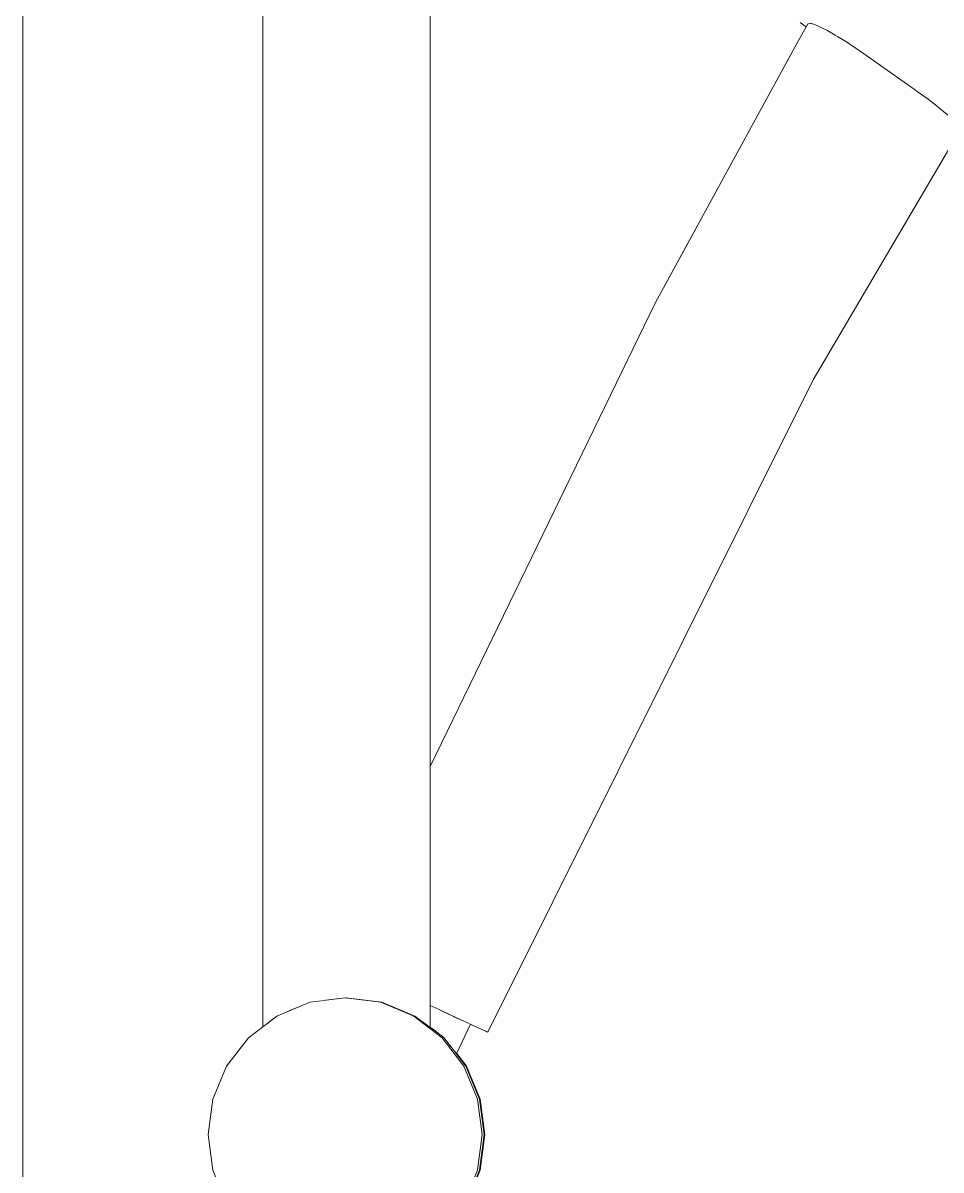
# Model space of a CAD drawing. Header units: metres. Extents: x -0.7 to 10.5, y -2 to 12.8.
# Drawn here: x 6.3752 to 6.4959, y 2.9563 to 3.1071 of the extents above; entities that cross this region are included whole.
import ezdxf

# ---------------------------------------------------------------- set-up
doc = ezdxf.new("R2010")
doc.units = ezdxf.units.M
doc.header["$MEASUREMENT"] = 0
doc.linetypes.add('Xref_Alzado 1$0$Wipeout_Contour', pattern=[1000, 0, -1000])
doc.layers.add('Xref_Alzado 1$0$Interior - Mobiliario', color=7, linetype='Continuous')
doc.layers.add('Xref_Alzado 1$0$Interior - Mobiliario _Pen_No__81', color=7, linetype='Continuous', lineweight=13, true_color=0x6a6a6a)

# ---------------------------------------------------------------- blocks, each defined once
blk = doc.blocks.new('Xref_Alzado 1$0$Section Element_140')
at = {"color": 254, "linetype": 'Xref_Alzado 1$0$Wipeout_Contour', "lineweight": 0, "ltscale": 258399.601348}
blk.add_wipeout([(-11672.34, -1907), (-11640.8, -1907), (-11640.8, -1838), (-11642.8, -1838), (-11642.8, -1818), (-11640.8, -1818), (-11640.8, -1726.21), (-11649.74, -1681.6), (-11665.06, -1574.65), (-11671.19, -1467.59), (-11668.12, -1360.34), (-11652.84, -1273.28), (-11642.76, -1251.65), (-11645.56, -1248), (-11647.36, -1243.66), (-11647.97, -1239), (-11647.36, -1234.34), (-11645.56, -1230), (-11642.7, -1226.27), (-11640.8, -1224.82), (-11640.8, -1052), (-11672.34, -1052)], dxfattribs=at).dxf.layer = 'Xref_Alzado 1$0$Interior - Mobiliario'
at = {"color": 254, "linetype": 'Xref_Alzado 1$0$Wipeout_Contour', "lineweight": 0, "ltscale": 232221.443424}
blk.add_wipeout([(-11569.26, -1091.43), (-11570.19, -1092.83), (-11569.4, -1093.38), (-11569.19, -1093.01), (-11568.85, -1092.93), (-11568.09, -1093.16), (-11566.97, -1093.69), (-11565.57, -1094.47), (-11563.97, -1095.47), (-11562.3, -1096.6), (-11555.01, -1101.7), (-11553.38, -1102.89), (-11551.9, -1104.05), (-11550.67, -1105.11), (-11549.77, -1105.99), (-11549.27, -1106.64), (-11549.19, -1107.01), (-11549.42, -1107.37), (-11548.16, -1108.26), (-11547.23, -1106.86)], dxfattribs=at).dxf.layer = 'Xref_Alzado 1$0$Interior - Mobiliario'
at = {"color": 254, "linetype": 'Xref_Alzado 1$0$Wipeout_Contour', "lineweight": 0, "ltscale": 58411.88048}
blk.add_wipeout([(-11617.64, -1222.56), (-11618.8, -1222.02), (-11618.8, -1224.88), (-11618.53, -1225.09), (-11617.41, -1222.67)], dxfattribs=at).dxf.layer = 'Xref_Alzado 1$0$Interior - Mobiliario'
at = {"layer": 'Xref_Alzado 1$0$Interior - Mobiliario _Pen_No__81', "color": 251, "linetype": 'Continuous', "lineweight": 13, "true_color": 0x6a6a6a}
blk.add_line((-11672.34, -1907), (-11672.34, -1052), dxfattribs=at)
at = {"color": 254, "linetype": 'Xref_Alzado 1$0$Wipeout_Contour', "lineweight": 0, "ltscale": 34864.149298}
blk.add_wipeout([(-11569.13, -1092.99), (-11569.19, -1093.01), (-11570.63, -1095.57)], dxfattribs=at).dxf.layer = 'Xref_Alzado 1$0$Interior - Mobiliario'
at = {"color": 254, "linetype": 'Xref_Alzado 1$0$Wipeout_Contour', "lineweight": 0, "ltscale": 70088.899011}
blk.add_wipeout([(-11618.53, -1225.09), (-11617.92, -1225.55), (-11617.1, -1226.18), (-11615.81, -1223.42), (-11616, -1223.33), (-11617.41, -1222.67)], dxfattribs=at).dxf.layer = 'Xref_Alzado 1$0$Interior - Mobiliario'
at = {"color": 254, "linetype": 'Xref_Alzado 1$0$Wipeout_Contour', "lineweight": 0, "ltscale": 46485.526828}
blk.add_wipeout([(-11568.85, -1092.93), (-11569.13, -1092.99), (-11570.63, -1095.57), (-11570.41, -1095.7)], dxfattribs=at).dxf.layer = 'Xref_Alzado 1$0$Interior - Mobiliario'
at = {"color": 254, "linetype": 'Xref_Alzado 1$0$Wipeout_Contour', "lineweight": 0, "ltscale": 70083.180813}
blk.add_wipeout([(-11615.81, -1223.42), (-11617.1, -1226.18), (-11616.98, -1226.27), (-11616.35, -1227.09), (-11616.15, -1227.36), (-11614.58, -1223.99)], dxfattribs=at).dxf.layer = 'Xref_Alzado 1$0$Interior - Mobiliario'
at = {"color": 254, "linetype": 'Xref_Alzado 1$0$Wipeout_Contour', "lineweight": 0, "ltscale": 34863.128661}
blk.add_wipeout([(-11568.71, -1092.97), (-11568.85, -1092.93), (-11570.41, -1095.7)], dxfattribs=at).dxf.layer = 'Xref_Alzado 1$0$Interior - Mobiliario'
at = {"color": 254, "linetype": 'Xref_Alzado 1$0$Wipeout_Contour', "lineweight": 0, "ltscale": 70077.222826}
blk.add_wipeout([(-11614.58, -1223.99), (-11616.15, -1227.36), (-11615.78, -1227.83), (-11615.56, -1228.12), (-11613.8, -1224.35), (-11614.46, -1224.04)], dxfattribs=at).dxf.layer = 'Xref_Alzado 1$0$Interior - Mobiliario'
at = {"color": 254, "linetype": 'Xref_Alzado 1$0$Wipeout_Contour', "lineweight": 0, "ltscale": 46483.589698}
blk.add_wipeout([(-11568.09, -1093.16), (-11568.71, -1092.97), (-11570.41, -1095.7), (-11569.75, -1096.08)], dxfattribs=at).dxf.layer = 'Xref_Alzado 1$0$Interior - Mobiliario'
at = {"color": 254, "linetype": 'Xref_Alzado 1$0$Wipeout_Contour', "lineweight": 0, "ltscale": 46716.460421}
blk.add_wipeout([(-11613.8, -1224.35), (-11615.56, -1228.12), (-11615.35, -1228.38), (-11613.53, -1224.48)], dxfattribs=at).dxf.layer = 'Xref_Alzado 1$0$Interior - Mobiliario'
at = {"color": 254, "linetype": 'Xref_Alzado 1$0$Wipeout_Contour', "lineweight": 0, "ltscale": 34860.938964}
blk.add_wipeout([(-11567.88, -1093.26), (-11568.09, -1093.16), (-11569.75, -1096.08)], dxfattribs=at).dxf.layer = 'Xref_Alzado 1$0$Interior - Mobiliario'
at = {"color": 254, "linetype": 'Xref_Alzado 1$0$Wipeout_Contour', "lineweight": 0, "ltscale": 70082.896021}
blk.add_wipeout([(-11617.24, -1226.27), (-11614.38, -1230), (-11614.12, -1230), (-11615.78, -1227.83), (-11616.35, -1227.09), (-11616.98, -1226.27)], dxfattribs=at).dxf.layer = 'Xref_Alzado 1$0$Interior - Mobiliario'
at = {"color": 254, "linetype": 'Xref_Alzado 1$0$Wipeout_Contour', "lineweight": 0, "ltscale": 46480.136133}
blk.add_wipeout([(-11566.97, -1093.69), (-11567.88, -1093.26), (-11569.75, -1096.08), (-11568.69, -1096.68)], dxfattribs=at).dxf.layer = 'Xref_Alzado 1$0$Interior - Mobiliario'
at = {"color": 254, "linetype": 'Xref_Alzado 1$0$Wipeout_Contour', "lineweight": 0, "ltscale": 46714.132042}
blk.add_wipeout([(-11614.12, -1230), (-11614.38, -1230), (-11612.58, -1234.34), (-11612.32, -1234.34)], dxfattribs=at).dxf.layer = 'Xref_Alzado 1$0$Interior - Mobiliario'
at = {"color": 254, "linetype": 'Xref_Alzado 1$0$Wipeout_Contour', "lineweight": 0, "ltscale": 34857.73256}
blk.add_wipeout([(-11566.7, -1093.84), (-11566.97, -1093.69), (-11568.69, -1096.68)], dxfattribs=at).dxf.layer = 'Xref_Alzado 1$0$Interior - Mobiliario'
at = {"color": 254, "linetype": 'Xref_Alzado 1$0$Wipeout_Contour', "lineweight": 0, "ltscale": 34889.143399}
blk.add_wipeout([(-11570.63, -1095.57), (-11589.22, -1129.62), (-11570.41, -1095.7)], dxfattribs=at).dxf.layer = 'Xref_Alzado 1$0$Interior - Mobiliario'
at = {"color": 254, "linetype": 'Xref_Alzado 1$0$Wipeout_Contour', "lineweight": 0, "ltscale": 46711.238732}
blk.add_wipeout([(-11612.58, -1234.34), (-11611.97, -1239), (-11611.7, -1239), (-11612.32, -1234.34)], dxfattribs=at).dxf.layer = 'Xref_Alzado 1$0$Interior - Mobiliario'
at = {"color": 254, "linetype": 'Xref_Alzado 1$0$Wipeout_Contour', "lineweight": 0, "ltscale": 46475.412969}
blk.add_wipeout([(-11565.57, -1094.47), (-11566.7, -1093.84), (-11568.69, -1096.68), (-11567.3, -1097.47)], dxfattribs=at).dxf.layer = 'Xref_Alzado 1$0$Interior - Mobiliario'
at = {"color": 254, "linetype": 'Xref_Alzado 1$0$Wipeout_Contour', "lineweight": 0, "ltscale": 46713.215797}
blk.add_wipeout([(-11611.97, -1239), (-11612.58, -1243.66), (-11612.32, -1243.66), (-11611.7, -1239)], dxfattribs=at).dxf.layer = 'Xref_Alzado 1$0$Interior - Mobiliario'
at = {"color": 254, "linetype": 'Xref_Alzado 1$0$Wipeout_Contour', "lineweight": 0, "ltscale": 34853.732232}
blk.add_wipeout([(-11565.26, -1094.67), (-11565.57, -1094.47), (-11567.3, -1097.47)], dxfattribs=at).dxf.layer = 'Xref_Alzado 1$0$Interior - Mobiliario'
at = {"color": 254, "linetype": 'Xref_Alzado 1$0$Wipeout_Contour', "lineweight": 0, "ltscale": 46469.753403}
blk.add_wipeout([(-11563.97, -1095.47), (-11565.26, -1094.67), (-11567.3, -1097.47), (-11565.68, -1098.39)], dxfattribs=at).dxf.layer = 'Xref_Alzado 1$0$Interior - Mobiliario'
at = {"color": 254, "linetype": 'Xref_Alzado 1$0$Wipeout_Contour', "lineweight": 0, "ltscale": 34849.213776}
blk.add_wipeout([(-11563.65, -1095.68), (-11563.97, -1095.47), (-11565.68, -1098.39)], dxfattribs=at).dxf.layer = 'Xref_Alzado 1$0$Interior - Mobiliario'
at = {"color": 254, "linetype": 'Xref_Alzado 1$0$Wipeout_Contour', "lineweight": 0, "ltscale": 46463.550834}
blk.add_wipeout([(-11562.3, -1096.6), (-11563.65, -1095.68), (-11565.68, -1098.39), (-11563.94, -1099.37)], dxfattribs=at).dxf.layer = 'Xref_Alzado 1$0$Interior - Mobiliario'
at = {"color": 254, "linetype": 'Xref_Alzado 1$0$Wipeout_Contour', "lineweight": 0, "ltscale": 34843.290222}
blk.add_wipeout([(-11561, -1097.51), (-11562.3, -1096.6), (-11563.94, -1099.37)], dxfattribs=at).dxf.layer = 'Xref_Alzado 1$0$Interior - Mobiliario'
at = {"color": 254, "linetype": 'Xref_Alzado 1$0$Wipeout_Contour', "lineweight": 0, "ltscale": 46445.515717}
blk.add_wipeout([(-11555.01, -1101.7), (-11561, -1097.51), (-11563.94, -1099.37), (-11556.27, -1103.71)], dxfattribs=at).dxf.layer = 'Xref_Alzado 1$0$Interior - Mobiliario'
at = {"color": 254, "linetype": 'Xref_Alzado 1$0$Wipeout_Contour', "lineweight": 0, "ltscale": 34823.782782}
blk.add_wipeout([(-11554.79, -1101.87), (-11555.01, -1101.7), (-11556.27, -1103.71)], dxfattribs=at).dxf.layer = 'Xref_Alzado 1$0$Interior - Mobiliario'
at = {"color": 254, "linetype": 'Xref_Alzado 1$0$Wipeout_Contour', "lineweight": 0, "ltscale": 46429.299745}
blk.add_wipeout([(-11553.38, -1102.89), (-11554.79, -1101.87), (-11556.27, -1103.71), (-11554.53, -1104.7)], dxfattribs=at).dxf.layer = 'Xref_Alzado 1$0$Interior - Mobiliario'
at = {"color": 254, "linetype": 'Xref_Alzado 1$0$Wipeout_Contour', "lineweight": 0, "ltscale": 34819.177452}
blk.add_wipeout([(-11553.2, -1103.03), (-11553.38, -1102.89), (-11554.53, -1104.7)], dxfattribs=at).dxf.layer = 'Xref_Alzado 1$0$Interior - Mobiliario'
at = {"color": 254, "linetype": 'Xref_Alzado 1$0$Wipeout_Contour', "lineweight": 0, "ltscale": 46423.311092}
blk.add_wipeout([(-11551.9, -1104.05), (-11553.2, -1103.03), (-11554.53, -1104.7), (-11552.91, -1105.62)], dxfattribs=at).dxf.layer = 'Xref_Alzado 1$0$Interior - Mobiliario'
at = {"color": 254, "linetype": 'Xref_Alzado 1$0$Wipeout_Contour', "lineweight": 0, "ltscale": 34814.99193}
blk.add_wipeout([(-11551.77, -1104.16), (-11551.9, -1104.05), (-11552.91, -1105.62)], dxfattribs=at).dxf.layer = 'Xref_Alzado 1$0$Interior - Mobiliario'
at = {"color": 254, "linetype": 'Xref_Alzado 1$0$Wipeout_Contour', "lineweight": 0, "ltscale": 46418.042529}
blk.add_wipeout([(-11550.67, -1105.11), (-11551.77, -1104.16), (-11552.91, -1105.62), (-11551.51, -1106.4)], dxfattribs=at).dxf.layer = 'Xref_Alzado 1$0$Interior - Mobiliario'
at = {"color": 254, "linetype": 'Xref_Alzado 1$0$Wipeout_Contour', "lineweight": 0, "ltscale": 46435.167721}
blk.add_wipeout([(-11569.26, -1091.43), (-11547.23, -1106.86), (-11544.4, -1102.77), (-11566.44, -1087.34)], dxfattribs=at).dxf.layer = 'Xref_Alzado 1$0$Interior - Mobiliario'
at = {"layer": 'Xref_Alzado 1$0$Interior - Mobiliario _Pen_No__81', "color": 251, "linetype": 'Continuous', "lineweight": 13, "true_color": 0x6a6a6a}
for p, q in [((-11569.4, -1093.38), (-11570.19, -1092.83)), ((-11569.19, -1093.01), (-11569.13, -1092.99)), ((-11569.13, -1092.99), (-11568.85, -1092.93)), ((-11568.85, -1092.93), (-11568.71, -1092.97)), ((-11568.71, -1092.97), (-11568.09, -1093.16)), ((-11568.09, -1093.16), (-11567.88, -1093.26)), ((-11551.77, -1104.16), (-11551.9, -1104.05))]:
    blk.add_line(p, q, dxfattribs=at)
at = {"color": 254, "linetype": 'Xref_Alzado 1$0$Wipeout_Contour', "lineweight": 0, "ltscale": 34888.080381}
blk.add_wipeout([(-11570.41, -1095.7), (-11589, -1129.73), (-11569.75, -1096.08)], dxfattribs=at).dxf.layer = 'Xref_Alzado 1$0$Interior - Mobiliario'
at = {"color": 254, "linetype": 'Xref_Alzado 1$0$Wipeout_Contour', "lineweight": 0, "ltscale": 34829.947374}
blk.add_wipeout([(-11549.53, -1107.52), (-11568.49, -1139.81), (-11549.5, -1107.52)], dxfattribs=at).dxf.layer = 'Xref_Alzado 1$0$Interior - Mobiliario'
at = {"color": 254, "linetype": 'Xref_Alzado 1$0$Wipeout_Contour', "lineweight": 0, "ltscale": 34885.817413}
blk.add_wipeout([(-11569.75, -1096.08), (-11588.35, -1130.05), (-11568.69, -1096.68)], dxfattribs=at).dxf.layer = 'Xref_Alzado 1$0$Interior - Mobiliario'
at = {"color": 254, "linetype": 'Xref_Alzado 1$0$Wipeout_Contour', "lineweight": 0, "ltscale": 34882.50843}
blk.add_wipeout([(-11568.69, -1096.68), (-11587.31, -1130.57), (-11567.3, -1097.47)], dxfattribs=at).dxf.layer = 'Xref_Alzado 1$0$Interior - Mobiliario'
at = {"color": 254, "linetype": 'Xref_Alzado 1$0$Wipeout_Contour', "lineweight": 0, "ltscale": 34878.378651}
blk.add_wipeout([(-11567.3, -1097.47), (-11585.95, -1131.24), (-11565.68, -1098.39)], dxfattribs=at).dxf.layer = 'Xref_Alzado 1$0$Interior - Mobiliario'
at = {"color": 254, "linetype": 'Xref_Alzado 1$0$Wipeout_Contour', "lineweight": 0, "ltscale": 34873.709281}
blk.add_wipeout([(-11565.68, -1098.39), (-11584.36, -1132.02), (-11563.94, -1099.37)], dxfattribs=at).dxf.layer = 'Xref_Alzado 1$0$Interior - Mobiliario'
at = {"color": 254, "linetype": 'Xref_Alzado 1$0$Wipeout_Contour', "lineweight": 0, "ltscale": 34863.032523}
blk.add_wipeout([(-11563.94, -1099.37), (-11582.65, -1132.86), (-11556.27, -1103.71)], dxfattribs=at).dxf.layer = 'Xref_Alzado 1$0$Interior - Mobiliario'
at = {"color": 254, "linetype": 'Xref_Alzado 1$0$Wipeout_Contour', "lineweight": 0, "ltscale": 46418.542766}
blk.add_wipeout([(-11566.44, -1087.34), (-11544.4, -1102.77), (-11539.88, -1096.26), (-11561.91, -1080.83)], dxfattribs=at).dxf.layer = 'Xref_Alzado 1$0$Interior - Mobiliario'
at = {"color": 254, "linetype": 'Xref_Alzado 1$0$Wipeout_Contour', "lineweight": 0, "ltscale": 34847.222224}
blk.add_wipeout([(-11556.27, -1103.71), (-11575.11, -1136.57), (-11554.53, -1104.7)], dxfattribs=at).dxf.layer = 'Xref_Alzado 1$0$Interior - Mobiliario'
at = {"layer": 'Xref_Alzado 1$0$Interior - Mobiliario _Pen_No__81', "color": 251, "linetype": 'Continuous', "lineweight": 13, "true_color": 0x6a6a6a}
for p, q in [((-11567.88, -1093.26), (-11566.97, -1093.69)), ((-11566.97, -1093.69), (-11566.7, -1093.84)), ((-11566.7, -1093.84), (-11565.57, -1094.47)), ((-11565.57, -1094.47), (-11565.26, -1094.67)), ((-11565.26, -1094.67), (-11563.97, -1095.47)), ((-11563.97, -1095.47), (-11563.65, -1095.68)), ((-11555.01, -1101.7), (-11561, -1097.51)), ((-11554.79, -1101.87), (-11555.01, -1101.7)), ((-11553.38, -1102.89), (-11554.79, -1101.87)), ((-11553.2, -1103.03), (-11553.38, -1102.89))]:
    blk.add_line(p, q, dxfattribs=at)
at = {"color": 254, "linetype": 'Xref_Alzado 1$0$Wipeout_Contour', "lineweight": 0, "ltscale": 46394.954573}
blk.add_wipeout([(-11561.91, -1080.83), (-11539.88, -1096.26), (-11533.97, -1087.78), (-11556, -1072.35)], dxfattribs=at).dxf.layer = 'Xref_Alzado 1$0$Interior - Mobiliario'
at = {"color": 254, "linetype": 'Xref_Alzado 1$0$Wipeout_Contour', "lineweight": 0, "ltscale": 34842.444415}
blk.add_wipeout([(-11554.53, -1104.7), (-11573.41, -1137.41), (-11552.91, -1105.62)], dxfattribs=at).dxf.layer = 'Xref_Alzado 1$0$Interior - Mobiliario'
at = {"layer": 'Xref_Alzado 1$0$Interior - Mobiliario _Pen_No__81', "color": 251, "linetype": 'Continuous', "lineweight": 13, "true_color": 0x6a6a6a}
for p, q in [((-11563.65, -1095.68), (-11562.3, -1096.6)), ((-11562.3, -1096.6), (-11561, -1097.51)), ((-11551.9, -1104.05), (-11553.2, -1103.03))]:
    blk.add_line(p, q, dxfattribs=at)
at = {"color": 254, "linetype": 'Xref_Alzado 1$0$Wipeout_Contour', "lineweight": 0, "ltscale": 34838.104004}
blk.add_wipeout([(-11552.91, -1105.62), (-11571.81, -1138.19), (-11551.51, -1106.4)], dxfattribs=at).dxf.layer = 'Xref_Alzado 1$0$Interior - Mobiliario'
at = {"layer": 'Xref_Alzado 1$0$Interior - Mobiliario _Pen_No__81', "color": 251, "linetype": 'Continuous', "lineweight": 13, "true_color": 0x6a6a6a}
blk.add_line((-11550.67, -1105.11), (-11551.77, -1104.16), dxfattribs=at)
at = {"color": 254, "linetype": 'Xref_Alzado 1$0$Wipeout_Contour', "lineweight": 0, "ltscale": 34834.496983}
blk.add_wipeout([(-11551.51, -1106.4), (-11570.44, -1138.86), (-11550.44, -1107.01)], dxfattribs=at).dxf.layer = 'Xref_Alzado 1$0$Interior - Mobiliario'
at = {"color": 254, "linetype": 'Xref_Alzado 1$0$Wipeout_Contour', "lineweight": 0, "ltscale": 34909.818772}
blk.add_wipeout([(-11589, -1129.73), (-11570.41, -1095.7), (-11589.22, -1129.62)], dxfattribs=at).dxf.layer = 'Xref_Alzado 1$0$Interior - Mobiliario'
at = {"color": 254, "linetype": 'Xref_Alzado 1$0$Wipeout_Contour', "lineweight": 0, "ltscale": 34831.869431}
blk.add_wipeout([(-11550.44, -1107.01), (-11569.39, -1139.38), (-11549.76, -1107.39)], dxfattribs=at).dxf.layer = 'Xref_Alzado 1$0$Interior - Mobiliario'
at = {"color": 254, "linetype": 'Xref_Alzado 1$0$Wipeout_Contour', "lineweight": 0, "ltscale": 34908.389822}
blk.add_wipeout([(-11588.35, -1130.05), (-11569.75, -1096.08), (-11589, -1129.73)], dxfattribs=at).dxf.layer = 'Xref_Alzado 1$0$Interior - Mobiliario'
at = {"color": 254, "linetype": 'Xref_Alzado 1$0$Wipeout_Contour', "lineweight": 0, "ltscale": 34830.40069}
blk.add_wipeout([(-11549.76, -1107.39), (-11568.73, -1139.7), (-11549.53, -1107.52)], dxfattribs=at).dxf.layer = 'Xref_Alzado 1$0$Interior - Mobiliario'
at = {"layer": 'Xref_Alzado 1$0$Interior - Mobiliario _Pen_No__81', "color": 251, "linetype": 'Continuous', "lineweight": 13, "true_color": 0x6a6a6a}
blk.add_line((-11570.63, -1095.57), (-11569.19, -1093.01), dxfattribs=at)
at = {"color": 254, "linetype": 'Xref_Alzado 1$0$Wipeout_Contour', "lineweight": 0, "ltscale": 34851.306784}
blk.add_wipeout([(-11568.49, -1139.81), (-11549.53, -1107.52), (-11568.73, -1139.7)], dxfattribs=at).dxf.layer = 'Xref_Alzado 1$0$Interior - Mobiliario'
at = {"color": 254, "linetype": 'Xref_Alzado 1$0$Wipeout_Contour', "lineweight": 0, "ltscale": 34851.033118}
blk.add_wipeout([(-11568.47, -1139.81), (-11549.5, -1107.52), (-11568.49, -1139.81)], dxfattribs=at).dxf.layer = 'Xref_Alzado 1$0$Interior - Mobiliario'
at = {"color": 254, "linetype": 'Xref_Alzado 1$0$Wipeout_Contour', "lineweight": 0, "ltscale": 34905.802045}
blk.add_wipeout([(-11587.31, -1130.57), (-11568.69, -1096.68), (-11588.35, -1130.05)], dxfattribs=at).dxf.layer = 'Xref_Alzado 1$0$Interior - Mobiliario'
at = {"color": 254, "linetype": 'Xref_Alzado 1$0$Wipeout_Contour', "lineweight": 0, "ltscale": 34902.232262}
blk.add_wipeout([(-11585.95, -1131.24), (-11567.3, -1097.47), (-11587.31, -1130.57)], dxfattribs=at).dxf.layer = 'Xref_Alzado 1$0$Interior - Mobiliario'
at = {"color": 254, "linetype": 'Xref_Alzado 1$0$Wipeout_Contour', "lineweight": 0, "ltscale": 34897.924247}
blk.add_wipeout([(-11584.36, -1132.02), (-11565.68, -1098.39), (-11585.95, -1131.24)], dxfattribs=at).dxf.layer = 'Xref_Alzado 1$0$Interior - Mobiliario'
at = {"color": 254, "linetype": 'Xref_Alzado 1$0$Wipeout_Contour', "lineweight": 0, "ltscale": 34893.172003}
blk.add_wipeout([(-11582.65, -1132.86), (-11563.94, -1099.37), (-11584.36, -1132.02)], dxfattribs=at).dxf.layer = 'Xref_Alzado 1$0$Interior - Mobiliario'
at = {"color": 254, "linetype": 'Xref_Alzado 1$0$Wipeout_Contour', "lineweight": 0, "ltscale": 34877.380121}
blk.add_wipeout([(-11575.11, -1136.57), (-11556.27, -1103.71), (-11582.65, -1132.86)], dxfattribs=at).dxf.layer = 'Xref_Alzado 1$0$Interior - Mobiliario'
at = {"color": 254, "linetype": 'Xref_Alzado 1$0$Wipeout_Contour', "lineweight": 0, "ltscale": 34866.791896}
blk.add_wipeout([(-11573.41, -1137.41), (-11554.53, -1104.7), (-11575.11, -1136.57)], dxfattribs=at).dxf.layer = 'Xref_Alzado 1$0$Interior - Mobiliario'
at = {"color": 254, "linetype": 'Xref_Alzado 1$0$Wipeout_Contour', "lineweight": 0, "ltscale": 34862.132687}
blk.add_wipeout([(-11571.81, -1138.19), (-11552.91, -1105.62), (-11573.41, -1137.41)], dxfattribs=at).dxf.layer = 'Xref_Alzado 1$0$Interior - Mobiliario'
at = {"color": 254, "linetype": 'Xref_Alzado 1$0$Wipeout_Contour', "lineweight": 0, "ltscale": 34858.002693}
blk.add_wipeout([(-11570.44, -1138.86), (-11551.51, -1106.4), (-11571.81, -1138.19)], dxfattribs=at).dxf.layer = 'Xref_Alzado 1$0$Interior - Mobiliario'
at = {"color": 254, "linetype": 'Xref_Alzado 1$0$Wipeout_Contour', "lineweight": 0, "ltscale": 34854.682975}
blk.add_wipeout([(-11569.39, -1139.38), (-11550.44, -1107.01), (-11570.44, -1138.86)], dxfattribs=at).dxf.layer = 'Xref_Alzado 1$0$Interior - Mobiliario'
at = {"color": 254, "linetype": 'Xref_Alzado 1$0$Wipeout_Contour', "lineweight": 0, "ltscale": 34852.399284}
blk.add_wipeout([(-11568.73, -1139.7), (-11549.76, -1107.39), (-11569.39, -1139.38)], dxfattribs=at).dxf.layer = 'Xref_Alzado 1$0$Interior - Mobiliario'
at = {"color": 254, "linetype": 'Xref_Alzado 1$0$Wipeout_Contour', "lineweight": 0, "ltscale": 34925.656039}
blk.add_wipeout([(-11568.73, -1139.7), (-11611.49, -1225.42), (-11568.49, -1139.81)], dxfattribs=at).dxf.layer = 'Xref_Alzado 1$0$Interior - Mobiliario'
at = {"color": 254, "linetype": 'Xref_Alzado 1$0$Wipeout_Contour', "lineweight": 0, "ltscale": 34925.209551}
blk.add_wipeout([(-11568.49, -1139.81), (-11611.27, -1225.52), (-11568.47, -1139.81)], dxfattribs=at).dxf.layer = 'Xref_Alzado 1$0$Interior - Mobiliario'
at = {"color": 254, "linetype": 'Xref_Alzado 1$0$Wipeout_Contour', "lineweight": 0, "ltscale": 46647.379412}
blk.add_wipeout([(-11618.8, -1190.62), (-11618.8, -1190.79), (-11589, -1129.73), (-11589.22, -1129.62)], dxfattribs=at).dxf.layer = 'Xref_Alzado 1$0$Interior - Mobiliario'
at = {"color": 254, "linetype": 'Xref_Alzado 1$0$Wipeout_Contour', "lineweight": 0, "ltscale": 46646.682852}
blk.add_wipeout([(-11618.8, -1191.17), (-11618.8, -1191.64), (-11588.35, -1130.05), (-11589, -1129.73)], dxfattribs=at).dxf.layer = 'Xref_Alzado 1$0$Interior - Mobiliario'
at = {"color": 254, "linetype": 'Xref_Alzado 1$0$Wipeout_Contour', "lineweight": 0, "ltscale": 46645.418446}
blk.add_wipeout([(-11618.8, -1192.78), (-11618.8, -1193.49), (-11587.31, -1130.57), (-11588.35, -1130.05)], dxfattribs=at).dxf.layer = 'Xref_Alzado 1$0$Interior - Mobiliario'
at = {"color": 254, "linetype": 'Xref_Alzado 1$0$Wipeout_Contour', "lineweight": 0, "ltscale": 46643.67077}
blk.add_wipeout([(-11618.8, -1195.35), (-11618.8, -1196.19), (-11585.95, -1131.24), (-11587.31, -1130.57)], dxfattribs=at).dxf.layer = 'Xref_Alzado 1$0$Interior - Mobiliario'
at = {"color": 254, "linetype": 'Xref_Alzado 1$0$Wipeout_Contour', "lineweight": 0, "ltscale": 46641.558366}
blk.add_wipeout([(-11618.8, -1198.69), (-11618.8, -1199.55), (-11584.36, -1132.02), (-11585.95, -1131.24)], dxfattribs=at).dxf.layer = 'Xref_Alzado 1$0$Interior - Mobiliario'
at = {"color": 254, "linetype": 'Xref_Alzado 1$0$Wipeout_Contour', "lineweight": 0, "ltscale": 46639.226192}
blk.add_wipeout([(-11618.8, -1202.58), (-11618.8, -1203.34), (-11582.65, -1132.86), (-11584.36, -1132.02)], dxfattribs=at).dxf.layer = 'Xref_Alzado 1$0$Interior - Mobiliario'
at = {"color": 254, "linetype": 'Xref_Alzado 1$0$Wipeout_Contour', "lineweight": 0, "ltscale": 46631.367685}
blk.add_wipeout([(-11618.8, -1206.74), (-11618.8, -1209.07), (-11575.11, -1136.57), (-11582.65, -1132.86)], dxfattribs=at).dxf.layer = 'Xref_Alzado 1$0$Interior - Mobiliario'
at = {"color": 254, "linetype": 'Xref_Alzado 1$0$Wipeout_Contour', "lineweight": 0, "ltscale": 34942.141325}
blk.add_wipeout([(-11575.11, -1136.57), (-11617.64, -1222.56), (-11573.41, -1137.41)], dxfattribs=at).dxf.layer = 'Xref_Alzado 1$0$Interior - Mobiliario'
at = {"color": 254, "linetype": 'Xref_Alzado 1$0$Wipeout_Contour', "lineweight": 0, "ltscale": 34937.463666}
blk.add_wipeout([(-11573.41, -1137.41), (-11616, -1223.33), (-11571.81, -1138.19)], dxfattribs=at).dxf.layer = 'Xref_Alzado 1$0$Interior - Mobiliario'
at = {"color": 254, "linetype": 'Xref_Alzado 1$0$Wipeout_Contour', "lineweight": 0, "ltscale": 34933.212704}
blk.add_wipeout([(-11571.81, -1138.19), (-11614.46, -1224.04), (-11570.44, -1138.86)], dxfattribs=at).dxf.layer = 'Xref_Alzado 1$0$Interior - Mobiliario'
at = {"color": 254, "linetype": 'Xref_Alzado 1$0$Wipeout_Contour', "lineweight": 0, "ltscale": 34929.678047}
blk.add_wipeout([(-11570.44, -1138.86), (-11613.15, -1224.66), (-11569.39, -1139.38)], dxfattribs=at).dxf.layer = 'Xref_Alzado 1$0$Interior - Mobiliario'
at = {"color": 254, "linetype": 'Xref_Alzado 1$0$Wipeout_Contour', "lineweight": 0, "ltscale": 34927.100621}
blk.add_wipeout([(-11569.39, -1139.38), (-11612.13, -1225.13), (-11568.73, -1139.7)], dxfattribs=at).dxf.layer = 'Xref_Alzado 1$0$Interior - Mobiliario'
at = {"color": 254, "linetype": 'Xref_Alzado 1$0$Wipeout_Contour', "lineweight": 0, "ltscale": 34976.855217}
blk.add_wipeout([(-11612.13, -1225.13), (-11611.49, -1225.42), (-11568.73, -1139.7)], dxfattribs=at).dxf.layer = 'Xref_Alzado 1$0$Interior - Mobiliario'
at = {"color": 254, "linetype": 'Xref_Alzado 1$0$Wipeout_Contour', "lineweight": 0, "ltscale": 34975.811157}
blk.add_wipeout([(-11611.49, -1225.42), (-11611.27, -1225.52), (-11568.49, -1139.81)], dxfattribs=at).dxf.layer = 'Xref_Alzado 1$0$Interior - Mobiliario'
at = {"color": 254, "linetype": 'Xref_Alzado 1$0$Wipeout_Contour', "lineweight": 0, "ltscale": 34975.554306}
blk.add_wipeout([(-11611.27, -1225.52), (-11611.25, -1225.52), (-11568.47, -1139.81)], dxfattribs=at).dxf.layer = 'Xref_Alzado 1$0$Interior - Mobiliario'
at = {"layer": 'Xref_Alzado 1$0$Interior - Mobiliario _Pen_No__81', "color": 251, "linetype": 'Continuous', "lineweight": 13, "true_color": 0x6a6a6a}
blk.add_line((-11568.47, -1139.81), (-11549.5, -1107.52), dxfattribs=at)
at = {"color": 254, "linetype": 'Xref_Alzado 1$0$Wipeout_Contour', "lineweight": 0, "ltscale": 35002.848127}
blk.add_wipeout([(-11618.8, -1191.17), (-11589, -1129.73), (-11618.8, -1190.79)], dxfattribs=at).dxf.layer = 'Xref_Alzado 1$0$Interior - Mobiliario'
at = {"color": 254, "linetype": 'Xref_Alzado 1$0$Wipeout_Contour', "lineweight": 0, "ltscale": 35002.480402}
blk.add_wipeout([(-11618.8, -1192.78), (-11588.35, -1130.05), (-11618.8, -1191.64)], dxfattribs=at).dxf.layer = 'Xref_Alzado 1$0$Interior - Mobiliario'
at = {"layer": 'Xref_Alzado 1$0$Interior - Mobiliario _Pen_No__81', "color": 251, "linetype": 'Continuous', "lineweight": 13, "true_color": 0x6a6a6a}
blk.add_line((-11589.22, -1129.62), (-11570.63, -1095.57), dxfattribs=at)
at = {"color": 254, "linetype": 'Xref_Alzado 1$0$Wipeout_Contour', "lineweight": 0, "ltscale": 35001.94305}
blk.add_wipeout([(-11618.8, -1195.35), (-11587.31, -1130.57), (-11618.8, -1193.49)], dxfattribs=at).dxf.layer = 'Xref_Alzado 1$0$Interior - Mobiliario'
at = {"color": 254, "linetype": 'Xref_Alzado 1$0$Wipeout_Contour', "lineweight": 0, "ltscale": 35001.270786}
blk.add_wipeout([(-11618.8, -1198.69), (-11585.95, -1131.24), (-11618.8, -1196.19)], dxfattribs=at).dxf.layer = 'Xref_Alzado 1$0$Interior - Mobiliario'
at = {"color": 254, "linetype": 'Xref_Alzado 1$0$Wipeout_Contour', "lineweight": 0, "ltscale": 35000.50919}
blk.add_wipeout([(-11618.8, -1202.58), (-11584.36, -1132.02), (-11618.8, -1199.55)], dxfattribs=at).dxf.layer = 'Xref_Alzado 1$0$Interior - Mobiliario'
at = {"color": 254, "linetype": 'Xref_Alzado 1$0$Wipeout_Contour', "lineweight": 0, "ltscale": 34999.711517}
blk.add_wipeout([(-11618.8, -1206.74), (-11582.65, -1132.86), (-11618.8, -1203.34)], dxfattribs=at).dxf.layer = 'Xref_Alzado 1$0$Interior - Mobiliario'
at = {"color": 254, "linetype": 'Xref_Alzado 1$0$Wipeout_Contour', "lineweight": 0, "ltscale": 46676.112649}
blk.add_wipeout([(-11575.11, -1136.57), (-11618.8, -1209.07), (-11618.8, -1222.02), (-11617.64, -1222.56)], dxfattribs=at).dxf.layer = 'Xref_Alzado 1$0$Interior - Mobiliario'
at = {"color": 254, "linetype": 'Xref_Alzado 1$0$Wipeout_Contour', "lineweight": 0, "ltscale": 34990.776971}
blk.add_wipeout([(-11617.64, -1222.56), (-11616, -1223.33), (-11573.41, -1137.41)], dxfattribs=at).dxf.layer = 'Xref_Alzado 1$0$Interior - Mobiliario'
at = {"color": 254, "linetype": 'Xref_Alzado 1$0$Wipeout_Contour', "lineweight": 0, "ltscale": 34986.262808}
blk.add_wipeout([(-11616, -1223.33), (-11614.46, -1224.04), (-11571.81, -1138.19)], dxfattribs=at).dxf.layer = 'Xref_Alzado 1$0$Interior - Mobiliario'
at = {"color": 254, "linetype": 'Xref_Alzado 1$0$Wipeout_Contour', "lineweight": 0, "ltscale": 105150.337985}
blk.add_wipeout([(-11620.97, -1223.41), (-11617.24, -1226.27), (-11616.98, -1226.27), (-11617.92, -1225.55), (-11618.8, -1224.88), (-11618.8, -1224.95), (-11619.18, -1224.66), (-11620.29, -1223.82), (-11620.82, -1223.41)], dxfattribs=at).dxf.layer = 'Xref_Alzado 1$0$Interior - Mobiliario'
at = {"color": 254, "linetype": 'Xref_Alzado 1$0$Wipeout_Contour', "lineweight": 0, "ltscale": 34982.265268}
blk.add_wipeout([(-11614.46, -1224.04), (-11613.15, -1224.66), (-11570.44, -1138.86)], dxfattribs=at).dxf.layer = 'Xref_Alzado 1$0$Interior - Mobiliario'
at = {"color": 254, "linetype": 'Xref_Alzado 1$0$Wipeout_Contour', "lineweight": 0, "ltscale": 34979.056541}
blk.add_wipeout([(-11613.15, -1224.66), (-11612.13, -1225.13), (-11569.39, -1139.38)], dxfattribs=at).dxf.layer = 'Xref_Alzado 1$0$Interior - Mobiliario'
at = {"color": 254, "linetype": 'Xref_Alzado 1$0$Wipeout_Contour', "lineweight": 0, "ltscale": 280698.948146}
blk.add_wipeout([(-11645.56, -1230), (-11647.36, -1234.34), (-11647.97, -1239), (-11647.36, -1243.66), (-11645.56, -1248), (-11642.7, -1251.73), (-11638.97, -1254.59), (-11634.63, -1256.39), (-11629.97, -1257), (-11625.31, -1256.39), (-11620.97, -1254.59), (-11617.24, -1251.73), (-11614.38, -1248), (-11612.58, -1243.66), (-11611.97, -1239), (-11612.58, -1234.34), (-11614.38, -1230), (-11617.24, -1226.27), (-11620.97, -1223.41), (-11625.31, -1221.61), (-11629.97, -1221), (-11634.63, -1221.61), (-11638.97, -1223.41), (-11642.7, -1226.27)], dxfattribs=at).dxf.layer = 'Xref_Alzado 1$0$Interior - Mobiliario'
at = {"layer": 'Xref_Alzado 1$0$Interior - Mobiliario _Pen_No__81', "color": 251, "linetype": 'Continuous', "lineweight": 13, "true_color": 0x6a6a6a}
for p, q in [((-11611.25, -1225.52), (-11568.47, -1139.81)), ((-11617.64, -1222.56), (-11616, -1223.33)), ((-11616, -1223.33), (-11614.46, -1224.04)), ((-11614.46, -1224.04), (-11613.15, -1224.66)), ((-11616.98, -1226.27), (-11617.92, -1225.55)), ((-11613.15, -1224.66), (-11612.13, -1225.13)), ((-11612.13, -1225.13), (-11611.49, -1225.42)), ((-11611.49, -1225.42), (-11611.27, -1225.52)), ((-11645.56, -1230), (-11642.7, -1226.27)), ((-11616.35, -1227.09), (-11616.98, -1226.27)), ((-11647.36, -1234.34), (-11645.56, -1230)), ((-11647.97, -1239), (-11647.36, -1234.34)), ((-11647.36, -1243.66), (-11647.97, -1239)), ((-11645.56, -1248), (-11647.36, -1243.66))]:
    blk.add_line(p, q, dxfattribs=at)
at = {"color": 254, "linetype": 'Xref_Alzado 1$0$Wipeout_Contour', "lineweight": 0, "ltscale": 46785.834363}
blk.add_wipeout([(-11640.8, -1224.82), (-11640.43, -1224.54), (-11640.43, -1052), (-11640.8, -1052)], dxfattribs=at).dxf.layer = 'Xref_Alzado 1$0$Interior - Mobiliario'
at = {"color": 254, "linetype": 'Xref_Alzado 1$0$Wipeout_Contour', "lineweight": 0, "ltscale": 70122.116104}
blk.add_wipeout([(-11625.17, -1221.61), (-11625.31, -1221.61), (-11620.97, -1223.41), (-11620.82, -1223.41), (-11622.05, -1222.91), (-11622.71, -1222.63)], dxfattribs=at).dxf.layer = 'Xref_Alzado 1$0$Interior - Mobiliario'
at = {"color": 254, "linetype": 'Xref_Alzado 1$0$Wipeout_Contour', "lineweight": 0, "ltscale": 46718.204304}
blk.add_wipeout([(-11615.33, -1228.32), (-11615.34, -1228.35), (-11614.07, -1230), (-11614.04, -1230)], dxfattribs=at).dxf.layer = 'Xref_Alzado 1$0$Interior - Mobiliario'
at = {"color": 254, "linetype": 'Xref_Alzado 1$0$Wipeout_Contour', "lineweight": 0, "ltscale": 46782.821279}
blk.add_wipeout([(-11640.43, -1224.54), (-11639.34, -1223.7), (-11639.34, -1052), (-11640.43, -1052)], dxfattribs=at).dxf.layer = 'Xref_Alzado 1$0$Interior - Mobiliario'
at = {"color": 254, "linetype": 'Xref_Alzado 1$0$Wipeout_Contour', "lineweight": 0, "ltscale": 58457.244482}
blk.add_wipeout([(-11626.99, -1221.37), (-11629.84, -1221), (-11629.97, -1221), (-11625.31, -1221.61), (-11625.17, -1221.61)], dxfattribs=at).dxf.layer = 'Xref_Alzado 1$0$Interior - Mobiliario'
at = {"color": 254, "linetype": 'Xref_Alzado 1$0$Wipeout_Contour', "lineweight": 0, "ltscale": 46713.371754}
blk.add_wipeout([(-11612.28, -1234.34), (-11612.24, -1234.34), (-11614.04, -1230), (-11614.07, -1230)], dxfattribs=at).dxf.layer = 'Xref_Alzado 1$0$Interior - Mobiliario'
at = {"layer": 'Xref_Alzado 1$0$Interior - Mobiliario _Pen_No__81', "color": 251, "linetype": 'Continuous', "lineweight": 13, "true_color": 0x6a6a6a}
blk.add_line((-11640.8, -1224.82), (-11640.8, -1052), dxfattribs=at)
at = {"color": 254, "linetype": 'Xref_Alzado 1$0$Wipeout_Contour', "lineweight": 0, "ltscale": 58479.871839}
blk.add_wipeout([(-11639.34, -1223.7), (-11638.97, -1223.41), (-11637.6, -1222.85), (-11637.6, -1052), (-11639.34, -1052)], dxfattribs=at).dxf.layer = 'Xref_Alzado 1$0$Interior - Mobiliario'
at = {"color": 254, "linetype": 'Xref_Alzado 1$0$Wipeout_Contour', "lineweight": 0, "ltscale": 46710.478481}
blk.add_wipeout([(-11611.66, -1239), (-11611.63, -1239), (-11612.24, -1234.34), (-11612.28, -1234.34)], dxfattribs=at).dxf.layer = 'Xref_Alzado 1$0$Interior - Mobiliario'
at = {"layer": 'Xref_Alzado 1$0$Interior - Mobiliario _Pen_No__81', "color": 251, "linetype": 'Continuous', "lineweight": 13, "true_color": 0x6a6a6a}
blk.add_line((-11642.7, -1226.27), (-11638.97, -1223.41), dxfattribs=at)
at = {"color": 254, "linetype": 'Xref_Alzado 1$0$Wipeout_Contour', "lineweight": 0, "ltscale": 46768.837016}
blk.add_wipeout([(-11637.6, -1052), (-11637.6, -1222.85), (-11635.33, -1221.9), (-11635.33, -1052)], dxfattribs=at).dxf.layer = 'Xref_Alzado 1$0$Interior - Mobiliario'
at = {"color": 254, "linetype": 'Xref_Alzado 1$0$Wipeout_Contour', "lineweight": 0, "ltscale": 46712.455583}
blk.add_wipeout([(-11612.28, -1243.66), (-11612.24, -1243.66), (-11611.63, -1239), (-11611.66, -1239)], dxfattribs=at).dxf.layer = 'Xref_Alzado 1$0$Interior - Mobiliario'
at = {"color": 254, "linetype": 'Xref_Alzado 1$0$Wipeout_Contour', "lineweight": 0, "ltscale": 58457.29093}
blk.add_wipeout([(-11635.33, -1221.9), (-11634.63, -1221.61), (-11632.68, -1221.36), (-11632.68, -1052), (-11635.33, -1052)], dxfattribs=at).dxf.layer = 'Xref_Alzado 1$0$Interior - Mobiliario'
at = {"color": 254, "linetype": 'Xref_Alzado 1$0$Wipeout_Contour', "lineweight": 0, "ltscale": 186890.806904}
blk.add_wipeout([(-11618.8, -1253.13), (-11618.8, -1253.16), (-11616.93, -1251.73), (-11614.07, -1248), (-11612.28, -1243.66), (-11611.66, -1239), (-11612.28, -1234.34), (-11614.07, -1230), (-11615.34, -1228.35), (-11615.35, -1228.38), (-11614.12, -1230), (-11612.32, -1234.34), (-11611.7, -1239), (-11612.32, -1243.66), (-11614.12, -1248), (-11616.98, -1251.73)], dxfattribs=at).dxf.layer = 'Xref_Alzado 1$0$Interior - Mobiliario'
at = {"layer": 'Xref_Alzado 1$0$Interior - Mobiliario _Pen_No__81', "color": 251, "linetype": 'Continuous', "lineweight": 13, "true_color": 0x6a6a6a}
for p, q in [((-11638.97, -1223.41), (-11634.63, -1221.61)), ((-11615.35, -1228.38), (-11613.53, -1224.48)), ((-11617.24, -1226.27), (-11614.38, -1230)), ((-11615.78, -1227.83), (-11616.35, -1227.09)), ((-11615.78, -1227.83), (-11614.12, -1230)), ((-11615.34, -1228.35), (-11614.07, -1230)), ((-11615.33, -1228.32), (-11614.04, -1230)), ((-11614.38, -1230), (-11612.58, -1234.34)), ((-11614.12, -1230), (-11612.32, -1234.34)), ((-11614.07, -1230), (-11612.28, -1234.34)), ((-11614.04, -1230), (-11612.24, -1234.34)), ((-11612.58, -1234.34), (-11611.97, -1239)), ((-11612.32, -1234.34), (-11611.7, -1239)), ((-11612.28, -1234.34), (-11611.66, -1239)), ((-11612.24, -1234.34), (-11611.63, -1239)), ((-11611.97, -1239), (-11612.58, -1243.66)), ((-11612.32, -1243.66), (-11611.7, -1239)), ((-11612.28, -1243.66), (-11611.66, -1239)), ((-11611.63, -1239), (-11612.24, -1243.66)), ((-11612.58, -1243.66), (-11614.38, -1248)), ((-11614.12, -1248), (-11612.32, -1243.66)), ((-11614.07, -1248), (-11612.28, -1243.66)), ((-11612.24, -1243.66), (-11614.04, -1248))]:
    blk.add_line(p, q, dxfattribs=at)
at = {"color": 254, "linetype": 'Xref_Alzado 1$0$Wipeout_Contour', "lineweight": 0, "ltscale": 58442.245786}
blk.add_wipeout([(-11632.68, -1221.36), (-11629.97, -1221), (-11629.84, -1221), (-11629.84, -1052), (-11632.68, -1052)], dxfattribs=at).dxf.layer = 'Xref_Alzado 1$0$Interior - Mobiliario'
at = {"color": 254, "linetype": 'Xref_Alzado 1$0$Wipeout_Contour', "lineweight": 0, "ltscale": 46736.522124}
blk.add_wipeout([(-11626.99, -1052), (-11629.84, -1052), (-11629.84, -1221), (-11626.99, -1221.37)], dxfattribs=at).dxf.layer = 'Xref_Alzado 1$0$Interior - Mobiliario'
at = {"layer": 'Xref_Alzado 1$0$Interior - Mobiliario _Pen_No__81', "color": 251, "linetype": 'Continuous', "lineweight": 13, "true_color": 0x6a6a6a}
for p, q in [((-11634.63, -1221.61), (-11629.97, -1221)), ((-11629.97, -1221), (-11629.84, -1221))]:
    blk.add_line(p, q, dxfattribs=at)
at = {"color": 254, "linetype": 'Xref_Alzado 1$0$Wipeout_Contour', "lineweight": 0, "ltscale": 58415.082674}
blk.add_wipeout([(-11624.33, -1052), (-11626.99, -1052), (-11626.99, -1221.37), (-11625.17, -1221.61), (-11624.33, -1221.96)], dxfattribs=at).dxf.layer = 'Xref_Alzado 1$0$Interior - Mobiliario'
at = {"layer": 'Xref_Alzado 1$0$Interior - Mobiliario _Pen_No__81', "color": 251, "linetype": 'Continuous', "lineweight": 13, "true_color": 0x6a6a6a}
for p, q in [((-11629.97, -1221), (-11625.31, -1221.61)), ((-11626.99, -1221.37), (-11629.84, -1221)), ((-11625.17, -1221.61), (-11626.99, -1221.37))]:
    blk.add_line(p, q, dxfattribs=at)
at = {"color": 254, "linetype": 'Xref_Alzado 1$0$Wipeout_Contour', "lineweight": 0, "ltscale": 58403.090648}
blk.add_wipeout([(-11622.05, -1052), (-11624.33, -1052), (-11624.33, -1221.96), (-11622.71, -1222.63), (-11622.05, -1222.91)], dxfattribs=at).dxf.layer = 'Xref_Alzado 1$0$Interior - Mobiliario'
at = {"layer": 'Xref_Alzado 1$0$Interior - Mobiliario _Pen_No__81', "color": 251, "linetype": 'Continuous', "lineweight": 13, "true_color": 0x6a6a6a}
blk.add_line((-11624.33, -1221.96), (-11625.17, -1221.61), dxfattribs=at)
at = {"color": 254, "linetype": 'Xref_Alzado 1$0$Wipeout_Contour', "lineweight": 0, "ltscale": 58393.434783}
blk.add_wipeout([(-11622.05, -1052), (-11622.05, -1222.91), (-11620.82, -1223.41), (-11620.29, -1223.82), (-11620.29, -1052)], dxfattribs=at).dxf.layer = 'Xref_Alzado 1$0$Interior - Mobiliario'
at = {"layer": 'Xref_Alzado 1$0$Interior - Mobiliario _Pen_No__81', "color": 251, "linetype": 'Continuous', "lineweight": 13, "true_color": 0x6a6a6a}
blk.add_line((-11622.05, -1222.91), (-11624.33, -1221.96), dxfattribs=at)
at = {"color": 254, "linetype": 'Xref_Alzado 1$0$Wipeout_Contour', "lineweight": 0, "ltscale": 46702.626345}
blk.add_wipeout([(-11619.18, -1052), (-11620.29, -1052), (-11620.29, -1223.82), (-11619.18, -1224.66)], dxfattribs=at).dxf.layer = 'Xref_Alzado 1$0$Interior - Mobiliario'
at = {"layer": 'Xref_Alzado 1$0$Interior - Mobiliario _Pen_No__81', "color": 251, "linetype": 'Continuous', "lineweight": 13, "true_color": 0x6a6a6a}
for p, q in [((-11625.31, -1221.61), (-11620.97, -1223.41)), ((-11620.82, -1223.41), (-11622.05, -1222.91)), ((-11620.29, -1223.82), (-11620.82, -1223.41))]:
    blk.add_line(p, q, dxfattribs=at)
at = {"color": 254, "linetype": 'Xref_Alzado 1$0$Wipeout_Contour', "lineweight": 0, "ltscale": 46699.77449}
blk.add_wipeout([(-11619.18, -1052), (-11619.18, -1224.66), (-11618.8, -1224.95), (-11618.8, -1052)], dxfattribs=at).dxf.layer = 'Xref_Alzado 1$0$Interior - Mobiliario'
at = {"layer": 'Xref_Alzado 1$0$Interior - Mobiliario _Pen_No__81', "color": 251, "linetype": 'Continuous', "lineweight": 13, "true_color": 0x6a6a6a}
for p, q in [((-11618.8, -1224.95), (-11618.8, -1052)), ((-11618.8, -1190.62), (-11589.22, -1129.62)), ((-11618.8, -1222.02), (-11617.64, -1222.56)), ((-11620.97, -1223.41), (-11617.24, -1226.27)), ((-11619.18, -1224.66), (-11620.29, -1223.82)), ((-11618.8, -1224.95), (-11619.18, -1224.66)), ((-11617.92, -1225.55), (-11618.8, -1224.88))]:
    blk.add_line(p, q, dxfattribs=at)
blk = doc.blocks.new('Xref_Alzado 1')
at = {"layer": 'Xref_Alzado 1$0$Interior - Mobiliario', "lineweight": 0, "xscale": 0.001, "yscale": 0.001, "zscale": 0.001}
blk.add_blockref('Xref_Alzado 1$0$Section Element_140', (18.27402, 3.3), dxfattribs=at)

msp = doc.modelspace()

# ---------------------------------------------------------------- block references
msp.add_blockref('Xref_Alzado 1', (-0.22645, 0.9))

doc.saveas('drawing.dxf')
